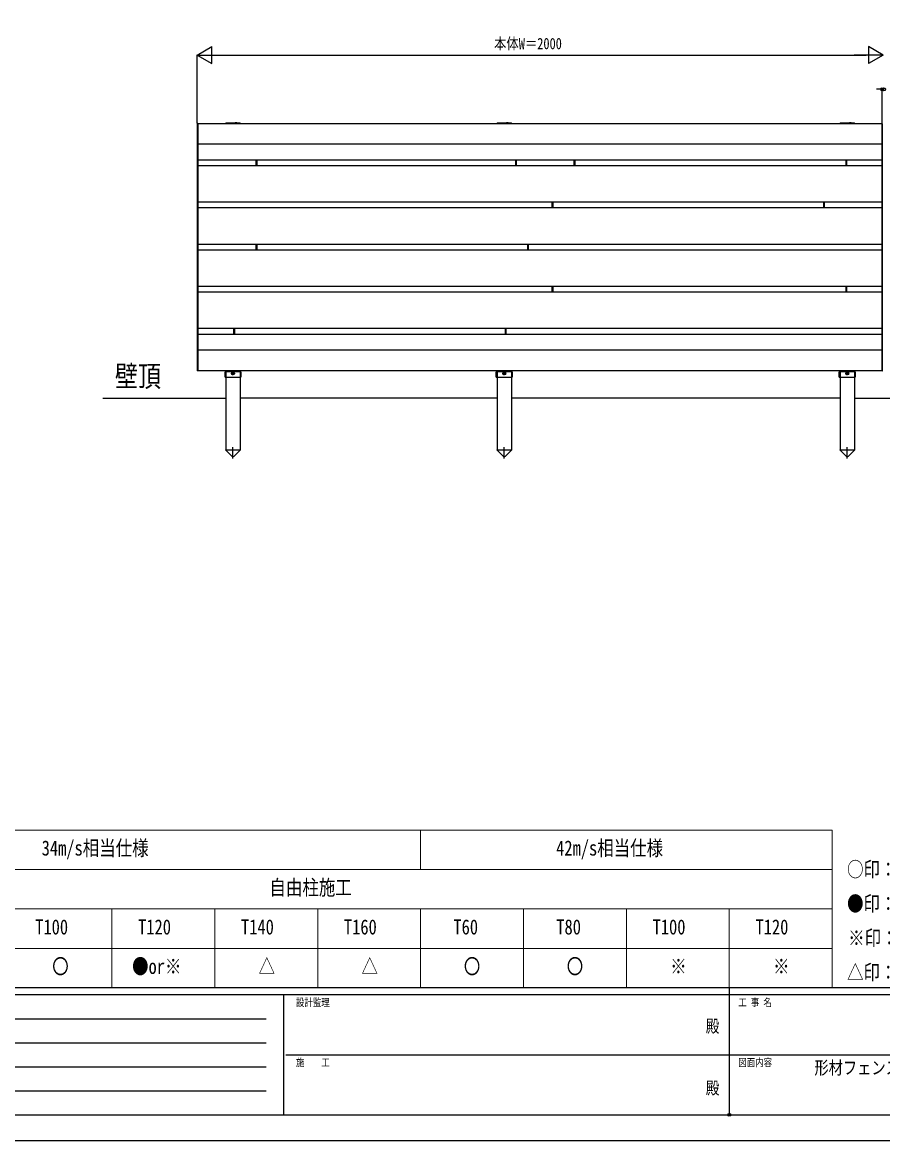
# Model space of a CAD drawing. Units: millimetres, scale not verified. Extents: x -4205 to 4205, y -2970 to 2970.
# Drawn here: x -2066 to 442, y -2970 to 289 of the extents above; entities that cross this region are included whole.
import ezdxf
from ezdxf.enums import TextEntityAlignment as Align

# ---------------------------------------------------------------- set-up
doc = ezdxf.new("R2010")
doc.units = ezdxf.units.MM
doc.header["$LTSCALE"] = 16
doc.header["$PDMODE"] = 32
doc.header["$PDSIZE"] = 8
doc.layers.add('0-1_TABLE1', color=7, linetype='Continuous', lineweight=18)
for name, color, linetype in [('0-2_USER1', 3, 'Continuous'), ('0-4_YKK_A1', 4, 'Continuous'), ('0-5_YKK_D', 6, 'Continuous'), ('0-6_YKK_ZWAK', 7, 'Continuous')]:
    doc.layers.add(name, color=color, linetype=linetype)
doc.styles.add('ＭＳ ゴシック', font='')
doc.styles.get('ＭＳ ゴシック').set_extended_font_data('MS Gothic')

msp = doc.modelspace()

# ---------------------------------------------------------------- linework, layer by layer
at = {"layer": '0-1_TABLE1'}
for p, q in [((-3904.98, -2065), (295.02, -2065)), ((-904.98, -2065), (-904.98, -2180)), ((295.02, -2065), (295.02, -2525)), ((-2704.98, -2180), (295.02, -2180)), ((-2704.98, -2295), (295.02, -2295)), ((-1804.98, -2295), (-1804.98, -2525)), ((-1504.98, -2295), (-1504.98, -2525)), ((-1204.98, -2295), (-1204.98, -2525)), ((-904.98, -2295), (-904.98, -2525)), ((-604.98, -2295), (-604.98, -2525)), ((-304.98, -2295), (-304.98, -2525)), ((-4.98, -2295), (-4.98, -2525)), ((-3904.98, -2410), (295.02, -2410)), ((-3904.98, -2525), (295.02, -2525))]:
    msp.add_line(p, q, dxfattribs=at)
at = {"layer": '0-4_YKK_A1'}
for p, q in [((-1556.04, -7.27), (-1556.04, -112.15)), ((440.96, -6.71), (-1554.04, -6.71)), ((-1554.04, -6.71), (-1554.04, -726.71)), ((-1431.04, -5.51), (-1473.04, -5.51)), ((-1463.04, -4.51), (-1458.54, -4.51)), ((-1441.04, -4.51), (-1445.54, -4.51)), ((-640.04, -5.51), (-682.04, -5.51)), ((-672.04, -4.51), (-667.54, -4.51)), ((-650.04, -4.51), (-654.54, -4.51)), ((359.96, -5.51), (317.96, -5.51)), ((327.96, -4.51), (332.46, -4.51)), ((349.96, -4.51), (345.46, -4.51)), ((440.96, -6.21), (442.02, -6.28)), ((440.96, -7.21), (440.96, -6.21)), ((440.96, -6.71), (440.96, -726.71)), ((440.96, -113.21), (440.96, -7.21)), ((440.96, -66.71), (-1554.04, -66.71)), ((-1556.04, -112.15), (-1556.04, -130.07)), ((-1556.04, -130.07), (-1556.04, -234.95)), ((-1554.04, -113.21), (-1555.1, -113.15)), ((440.96, -112.71), (-1554.04, -112.71)), ((-1554.04, -129.01), (-1554.04, -113.21)), ((440.96, -129.51), (-1554.04, -129.51)), ((-1384.54, -129.51), (-1384.54, -112.71)), ((-1384.54, -112.71), (-1384.54, -129.51)), ((-1384.54, -112.71), (-1384.54, -129.51)), ((-1382.54, -112.71), (-1382.54, -129.51)), ((-628.54, -112.71), (-628.54, -129.51)), ((-626.54, -129.51), (-626.54, -112.71)), ((-626.54, -112.71), (-626.54, -129.51)), ((-626.54, -112.71), (-626.54, -129.51)), ((-457.04, -129.51), (-457.04, -112.71)), ((-457.04, -112.71), (-457.04, -129.51)), ((-457.04, -112.71), (-457.04, -129.51)), ((-455.04, -112.71), (-455.04, -129.51)), ((334.46, -112.71), (334.46, -129.51)), ((336.46, -129.51), (336.46, -112.71)), ((336.46, -112.71), (336.46, -129.51)), ((336.46, -112.71), (336.46, -129.51)), ((440.96, -113.21), (442.02, -113.15)), ((440.96, -129.01), (440.96, -113.21)), ((-1556.04, -234.95), (-1556.04, -252.87)), ((-1556.04, -252.87), (-1556.04, -357.75)), ((-1554.04, -236.01), (-1555.1, -235.95)), ((440.96, -235.51), (-1554.04, -235.51)), ((-1554.04, -251.81), (-1554.04, -236.01)), ((440.96, -252.31), (-1554.04, -252.31)), ((-521.54, -252.31), (-521.54, -235.51)), ((-521.54, -235.51), (-521.54, -252.31)), ((-521.54, -235.51), (-521.54, -252.31)), ((-519.54, -235.51), (-519.54, -252.31)), ((269.46, -235.51), (269.46, -252.31)), ((271.46, -252.31), (271.46, -235.51)), ((271.46, -235.51), (271.46, -252.31)), ((271.46, -235.51), (271.46, -252.31)), ((440.96, -236.01), (442.02, -235.95)), ((440.96, -251.81), (440.96, -236.01)), ((-1556.04, -357.75), (-1556.04, -375.67)), ((440.96, -358.31), (-1554.04, -358.31)), ((-1384.54, -375.11), (-1384.54, -358.31)), ((-1384.54, -358.31), (-1384.54, -375.11)), ((-1384.54, -358.31), (-1384.54, -375.11)), ((-1382.54, -358.31), (-1382.54, -375.11)), ((-593.54, -358.31), (-593.54, -375.11)), ((-591.54, -375.11), (-591.54, -358.31)), ((-591.54, -358.31), (-591.54, -375.11)), ((-591.54, -358.31), (-591.54, -375.11)), ((-1556.04, -375.67), (-1556.04, -480.55)), ((-1554.04, -358.81), (-1555.1, -358.75)), ((-1554.04, -374.61), (-1554.04, -358.81)), ((440.96, -375.11), (-1554.04, -375.11)), ((440.96, -358.81), (442.02, -358.75)), ((440.96, -374.61), (440.96, -358.81)), ((-1556.04, -480.55), (-1556.04, -498.47)), ((-1554.04, -481.61), (-1555.1, -481.55)), ((440.96, -481.11), (-1554.04, -481.11)), ((-1554.04, -497.41), (-1554.04, -481.61)), ((-521.54, -497.91), (-521.54, -481.11)), ((-521.54, -481.11), (-521.54, -497.91)), ((-521.54, -481.11), (-521.54, -497.91)), ((-519.54, -481.11), (-519.54, -497.91)), ((334.46, -481.11), (334.46, -497.91)), ((336.46, -497.91), (336.46, -481.11)), ((336.46, -481.11), (336.46, -497.91)), ((336.46, -481.11), (336.46, -497.91)), ((440.96, -481.61), (442.02, -481.55)), ((440.96, -497.41), (440.96, -481.61)), ((-1556.04, -498.47), (-1556.04, -603.35)), ((440.96, -497.91), (-1554.04, -497.91)), ((-1556.04, -603.35), (-1556.04, -621.27)), ((-1554.04, -604.41), (-1555.1, -604.35)), ((440.96, -603.91), (-1554.04, -603.91)), ((-1554.04, -620.21), (-1554.04, -604.41)), ((-1449.54, -620.71), (-1449.54, -603.91)), ((-1449.54, -603.91), (-1449.54, -620.71)), ((-1449.54, -603.91), (-1449.54, -620.71)), ((-1447.54, -603.91), (-1447.54, -620.71)), ((-658.54, -603.91), (-658.54, -620.71)), ((-656.54, -620.71), (-656.54, -603.91)), ((-656.54, -603.91), (-656.54, -620.71)), ((-656.54, -603.91), (-656.54, -620.71)), ((440.96, -604.41), (442.02, -604.35)), ((440.96, -620.21), (440.96, -604.41)), ((-1556.04, -621.27), (-1556.04, -726.15)), ((440.96, -620.71), (-1554.04, -620.71)), ((442.02, -627.75), (440.96, -627.81)), ((440.96, -666.71), (-1554.04, -666.71)), ((-1554.04, -727.21), (-1555.1, -727.15)), ((440.96, -726.71), (-1554.04, -726.71)), ((440.96, -726.71), (-1554.04, -726.71)), ((-1475.29, -729.68), (-1473.29, -729.68)), ((-1475.29, -745.68), (-1475.29, -729.68)), ((-1475.29, -745.68), (-1428.79, -745.68)), ((-1473.29, -726.71), (-1473.29, -729.68)), ((-1473.29, -728.68), (-1430.79, -728.68)), ((-1473.04, -726.62), (-1473.04, -956.62)), ((-1456.59, -734.68), (-1447.49, -734.68)), ((-1456.54, -734.68), (-1447.54, -734.68)), ((-1454.12, -734.33), (-1454.12, -735.03)), ((-1454.12, -734.33), (-1452.89, -734.33)), ((-1454.12, -735.03), (-1452.89, -735.03)), ((-1452.39, -732.6), (-1451.69, -732.6)), ((-1452.39, -732.6), (-1452.39, -733.83)), ((-1452.39, -735.53), (-1452.39, -736.75)), ((-1452.39, -736.75), (-1451.69, -736.75)), ((-1452.04, -739.23), (-1452.04, -730.13)), ((-1451.69, -732.6), (-1451.69, -733.83)), ((-1451.69, -735.53), (-1451.69, -736.75)), ((-1451.19, -734.33), (-1449.97, -734.33)), ((-1451.19, -735.03), (-1449.97, -735.03)), ((-1449.97, -734.33), (-1449.97, -735.03)), ((-1431.04, -726.62), (-1431.04, -956.62)), ((-1430.79, -726.71), (-1430.79, -729.68)), ((-1430.79, -729.68), (-1428.79, -729.68)), ((-1428.79, -729.68), (-1428.79, -745.68)), ((-684.29, -729.68), (-682.29, -729.68)), ((-684.29, -745.68), (-684.29, -729.68)), ((-684.29, -745.68), (-637.79, -745.68)), ((-682.29, -726.71), (-682.29, -729.68)), ((-682.29, -728.68), (-639.79, -728.68)), ((-682.04, -726.62), (-682.04, -956.62)), ((-665.59, -734.68), (-656.49, -734.68)), ((-665.54, -734.68), (-656.54, -734.68)), ((-663.11, -734.33), (-663.11, -735.03)), ((-663.11, -734.33), (-661.89, -734.33)), ((-663.11, -735.03), (-661.89, -735.03)), ((-661.39, -732.6), (-660.69, -732.6)), ((-661.39, -732.6), (-661.39, -733.83)), ((-661.39, -735.53), (-661.39, -736.75)), ((-661.39, -736.75), (-660.69, -736.75)), ((-661.04, -739.23), (-661.04, -730.13)), ((-660.69, -732.6), (-660.69, -733.83)), ((-660.69, -735.53), (-660.69, -736.75)), ((-660.19, -734.33), (-658.96, -734.33)), ((-660.19, -735.03), (-658.96, -735.03)), ((-658.96, -734.33), (-658.96, -735.03)), ((-640.04, -726.62), (-640.04, -956.62)), ((-639.79, -726.71), (-639.79, -729.68)), ((-639.79, -729.68), (-637.79, -729.68)), ((-637.79, -729.68), (-637.79, -745.68)), ((315.71, -729.68), (317.71, -729.68)), ((315.71, -745.68), (315.71, -729.68)), ((315.71, -745.68), (362.21, -745.68)), ((317.71, -726.71), (317.71, -729.68)), ((317.71, -728.68), (360.21, -728.68)), ((317.96, -726.62), (317.96, -956.62)), ((334.41, -734.68), (343.51, -734.68)), ((334.46, -734.68), (343.46, -734.68)), ((336.89, -734.33), (336.89, -735.03)), ((336.89, -734.33), (338.11, -734.33)), ((336.89, -735.03), (338.11, -735.03)), ((338.61, -732.6), (339.31, -732.6)), ((338.61, -732.6), (338.61, -733.83)), ((338.61, -735.53), (338.61, -736.75)), ((338.61, -736.75), (339.31, -736.75)), ((338.96, -739.23), (338.96, -730.13)), ((339.31, -732.6), (339.31, -733.83)), ((339.31, -735.53), (339.31, -736.75)), ((339.81, -734.33), (341.04, -734.33)), ((339.81, -735.03), (341.04, -735.03)), ((341.04, -734.33), (341.04, -735.03)), ((359.96, -726.62), (359.96, -956.62)), ((360.21, -726.71), (360.21, -729.68)), ((360.21, -729.68), (362.21, -729.68)), ((362.21, -729.68), (362.21, -745.68)), ((440.96, -727.21), (442.02, -727.15)), ((-1831.04, -806.71), (-1473.04, -806.71)), ((-682.04, -806.62), (-1431.04, -806.62)), ((317.96, -806.62), (-640.04, -806.62)), ((359.96, -806.62), (1317.96, -806.62)), ((-1473.24, -957.62), (-1473.24, -956.62)), ((-1473.24, -956.62), (-1430.84, -956.62)), ((-1473.24, -957.62), (-1455.56, -975.17)), ((-1452.04, -982.13), (-1452.04, -949.66)), ((-1430.84, -957.62), (-1448.52, -975.17)), ((-1430.84, -956.62), (-1430.84, -957.62)), ((-682.24, -957.62), (-682.24, -956.62)), ((-682.24, -956.62), (-639.84, -956.62)), ((-682.24, -957.62), (-664.56, -975.17)), ((-661.04, -982.13), (-661.04, -949.66)), ((-639.84, -957.62), (-657.52, -975.17)), ((-639.84, -956.62), (-639.84, -957.62)), ((317.76, -957.62), (317.76, -956.62)), ((317.76, -956.62), (360.16, -956.62)), ((317.76, -957.62), (335.44, -975.17)), ((338.96, -982.13), (338.96, -949.66)), ((360.16, -957.62), (342.48, -975.17)), ((360.16, -956.62), (360.16, -957.62))]:
    msp.add_line(p, q, dxfattribs=at)
for points in [[(-1554.04, -113.21), (-1554.04, -7.21), (-1554.04, -6.21), (-1555.1, -6.28)], [(-1554.04, -236.01), (-1554.04, -130.01), (-1554.04, -129.01), (-1555.1, -129.08)], [(440.96, -236.01), (440.96, -130.01), (440.96, -129.01), (442.02, -129.08)], [(-1554.04, -358.81), (-1554.04, -252.81), (-1554.04, -251.81), (-1555.1, -251.88)], [(440.96, -358.81), (440.96, -252.81), (440.96, -251.81), (442.02, -251.88)], [(-1554.04, -481.61), (-1554.04, -375.61), (-1554.04, -374.61), (-1555.1, -374.68)], [(440.96, -481.61), (440.96, -375.61), (440.96, -374.61), (442.02, -374.68)], [(-1554.04, -604.41), (-1554.04, -498.41), (-1554.04, -497.41), (-1555.1, -497.48)], [(440.96, -604.41), (440.96, -498.41), (440.96, -497.41), (442.02, -497.48)], [(440.96, -599.81), (440.96, -596.81), (442.02, -596.88)], [(440.96, -627.81), (440.96, -624.81), (440.96, -599.81)], [(-1554.04, -727.21), (-1554.04, -621.21), (-1554.04, -620.21), (-1555.1, -620.28)], [(440.96, -727.21), (440.96, -621.21), (440.96, -620.21), (442.02, -620.28)]]:
    msp.add_lwpolyline(points, dxfattribs=at)
for centre in [(-1452.04, -734.68), (-661.04, -734.68), (338.96, -734.68)]:
    msp.add_circle(centre, 4.25, dxfattribs=at)
for centre, radius, start, end in [((-1555.04, -7.27), 1, 93.5, 180), ((-1473.04, -7.21), 1.7, 90, 162.89536), ((-1463.04, -5.51), 1, 90, 180), ((-1458.54, -5.51), 1, 0, 90), ((-1445.54, -5.51), 1, 90, 180), ((-1441.04, -5.51), 1, 0, 90), ((-1431.04, -7.21), 1.7, 17.10464, 90), ((-682.04, -7.21), 1.7, 90, 162.89536), ((-672.04, -5.51), 1, 90, 180), ((-667.54, -5.51), 1, 0, 90), ((-654.54, -5.51), 1, 90, 180), ((-650.04, -5.51), 1, 0, 90), ((-640.04, -7.21), 1.7, 17.10464, 90), ((317.96, -7.21), 1.7, 90, 162.89536), ((327.96, -5.51), 1, 90, 180), ((332.46, -5.51), 1, 0, 90), ((345.46, -5.51), 1, 90, 180), ((349.96, -5.51), 1, 0, 90), ((359.96, -7.21), 1.7, 17.10464, 90), ((-1555.04, -112.15), 1, 180, 266.5), ((-1555.04, -130.07), 1, 93.5, 180), ((-1555.04, -234.95), 1, 180, 266.5), ((-1555.04, -252.87), 1, 93.5, 180), ((-1555.04, -357.75), 1, 180, 266.5), ((-1555.04, -375.67), 1, 93.5, 180), ((-1555.04, -480.55), 1, 180, 266.5), ((-1555.04, -498.47), 1, 93.5, 180), ((-1555.04, -603.35), 1, 180, 266.5), ((-1555.04, -621.27), 1, 93.5, 180), ((-1555.04, -726.15), 1, 180, 266.5), ((-1452.89, -733.83), 0.5, 270, 0), ((-1452.89, -735.53), 0.5, 0, 90), ((-1451.19, -733.83), 0.5, 180, 270), ((-1451.19, -735.53), 0.5, 90, 180), ((-661.89, -733.83), 0.5, 270, 0), ((-661.89, -735.53), 0.5, 0, 90), ((-660.19, -733.83), 0.5, 180, 270), ((-660.19, -735.53), 0.5, 90, 180), ((338.11, -733.83), 0.5, 270, 0), ((338.11, -735.53), 0.5, 0, 90), ((339.81, -733.83), 0.5, 180, 270), ((339.81, -735.53), 0.5, 90, 180), ((-1452.04, -971.62), 5, 225.20979, 314.79021), ((-1452.04, -971.62), 5, 225.20979, 314.79021), ((-661.04, -971.62), 5, 225.20979, 314.79021), ((-661.04, -971.62), 5, 225.20979, 314.79021), ((338.96, -971.62), 5, 225.20979, 314.79021), ((338.96, -971.62), 5, 225.20979, 314.79021)]:
    msp.add_arc(centre, radius, start, end, dxfattribs=at)
at = {"layer": '0-5_YKK_D'}
for p, q in [((-1556.54, 193.38), (-1514.11, 217.88)), ((-1514.11, 168.88), (-1514.11, 217.88)), ((443.46, 193.38), (401.02, 217.88)), ((401.02, 217.88), (401.02, 168.88)), ((-1556.54, -5.62), (-1556.54, 194.38)), ((-1556.54, 193.38), (-1514.11, 168.88)), ((-1556.54, 193.38), (-1471.67, 193.38)), ((-1507.54, 193.38), (394.46, 193.38)), ((443.46, 193.38), (358.59, 193.38)), ((443.46, 193.38), (401.02, 168.88)), ((440.96, 93.38), (423.96, 93.38)), ((440.96, -5.62), (440.96, 94.38)), ((440.96, 93.38), (445.96, 93.38))]:
    msp.add_line(p, q, dxfattribs=at)
for centre in [(440.96, 93.38), (445.96, 93.38)]:
    msp.add_circle(centre, 4.25, dxfattribs=at)
at = {"layer": '0-6_YKK_ZWAK'}
for p, q in [((3895.02, -2525), (-3904.98, -2525)), ((-4.98, -2525), (-4.98, -2895)), ((-1304.98, -2545), (-3904.98, -2545)), ((-1304.98, -2545), (-1304.98, -2895)), ((-4.98, -2545), (-1304.98, -2545)), ((1295.02, -2545), (-4.98, -2545)), ((-3862.48, -2615), (-1354.98, -2615)), ((-3862.48, -2685), (-1354.98, -2685)), ((-1297.48, -2720), (-4.98, -2720)), ((-4.98, -2720), (1295.02, -2720)), ((-3862.48, -2755), (-1354.98, -2755)), ((-3862.48, -2825), (-1354.98, -2825)), ((-3904.98, -2895), (-1304.98, -2895)), ((-1304.98, -2895), (-4.98, -2895)), ((-4.98, -2895), (1295.02, -2895))]:
    msp.add_line(p, q, dxfattribs=at)
msp.add_lwpolyline([(-4205, -2970), (4205, -2970), (4205, 2970), (-4205, 2970)], close=True, dxfattribs=at)
msp.add_point((-4.98, -2895), dxfattribs=at)

# ---------------------------------------------------------------- texts
at = {"layer": '0-1_TABLE1', "style": 'ＭＳ ゴシック', "width": 0.8}
for s, p in [('34m/s相当仕様', (-2009.78, -2152.5)), ('42m/s相当仕様', (-509.78, -2152.5)), ('自由柱施工', (-1345.78, -2267.5)), ('T100', (-2028.58, -2382.5)), ('T120', (-1728.58, -2382.5)), ('T140', (-1428.58, -2382.5)), ('T160', (-1128.58, -2382.5)), ('T60', (-809.38, -2382.5)), ('T80', (-509.38, -2382.5)), ('T100', (-228.58, -2382.5)), ('T120', (71.42, -2382.5)), ('〇', (-1978.98, -2497.5)), ('●or※', (-1746.18, -2497.5)), ('△', (-1377.38, -2497.5)), ('△', (-1077.38, -2497.5)), ('〇', (-778.98, -2497.5)), ('〇', (-478.98, -2497.5)), ('※', (-177.38, -2497.5)), ('※', (122.62, -2497.5))]:
    msp.add_text(s, height=43.99, dxfattribs=at).set_placement(p, align=Align.BOTTOM_LEFT)
at = {"layer": '0-2_USER1', "style": 'ＭＳ ゴシック', "width": 0.8}
for s, height, p in [('壁頂', 61.58, (-1796.17, -791.83)), ('○印：支柱ピッチ=2m以下\u3000A=150', 43.99, (338.3, -2214.69)), ('●印：支柱ピッチ=2m以下\u3000A=250', 43.99, (338.3, -2314.69)), ('※印：支柱ピッチ=1m以下\u3000A=150', 43.99, (341.5, -2414.69)), ('△印：支柱ピッチ=1m以下\u3000A=250', 43.99, (338.3, -2514.69)), ('形材フェンス ルシアスフェンス H14型', 38.12, (242.97, -2788))]:
    msp.add_text(s, height=height, dxfattribs=at).set_placement(p, align=Align.BOTTOM_LEFT)
at = {"layer": '0-5_YKK_D', "style": 'ＭＳ ゴシック', "width": 0.8}
msp.add_text('本体W＝2000', height=32.99, dxfattribs=at).set_placement((-690.94, 200.38), align=Align.BOTTOM_LEFT)
at = {"layer": '0-6_YKK_ZWAK', "style": 'ＭＳ ゴシック', "width": 0.8}
for s, height, p in [('設計監理', 21.99, (-1268.31, -2585)), ('工 事 名', 21.99, (21.27, -2585)), ('殿', 36.66, (-73.67, -2665.83)), ('施\u3000\u3000工', 21.99, (-1268.31, -2760)), ('図面内容', 21.99, (21.27, -2760)), ('殿', 36.66, (-73.67, -2845.83))]:
    msp.add_text(s, height=height, dxfattribs=at).set_placement(p, align=Align.BOTTOM_LEFT)

doc.saveas('drawing.dxf')
